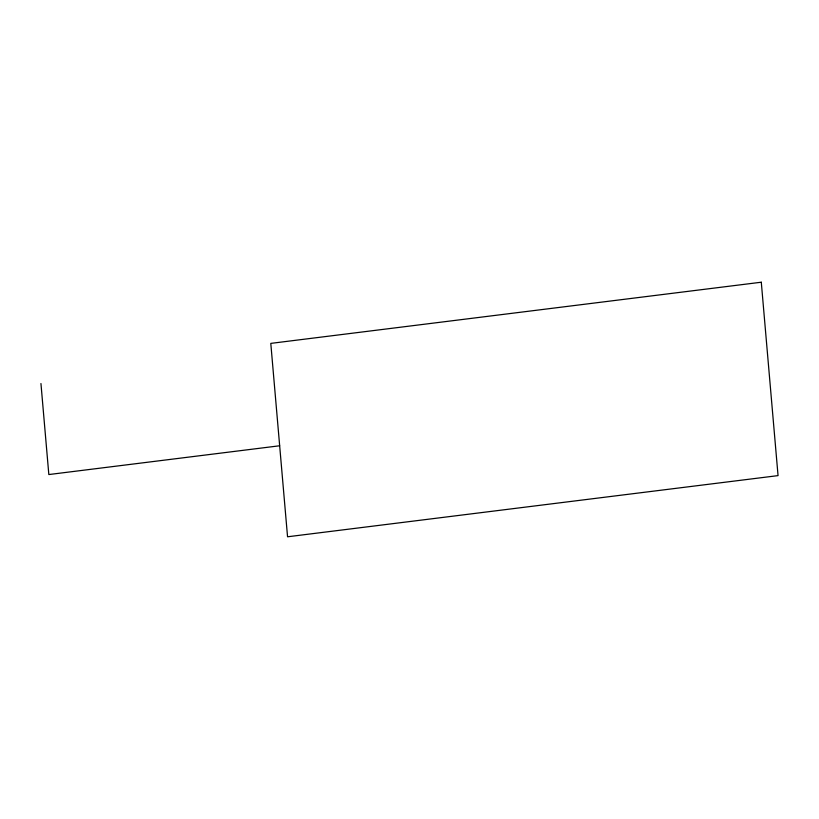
<?xml version="1.0" encoding="UTF-8"?>
<svg xmlns="http://www.w3.org/2000/svg" width="819" height="819" viewBox="0 0 819 819"><rect width="100%" height="100%" fill="white"/><g stroke="black" fill="none" stroke-linecap="round" stroke-linejoin="round"><path stroke-width="1.23" d="M279.658 445.771L48.833 474.549L40.95 383.538M761.291 282.217L270.792 343.386L287.551 536.783L778.05 475.614L761.291 282.217"/></g></svg>
